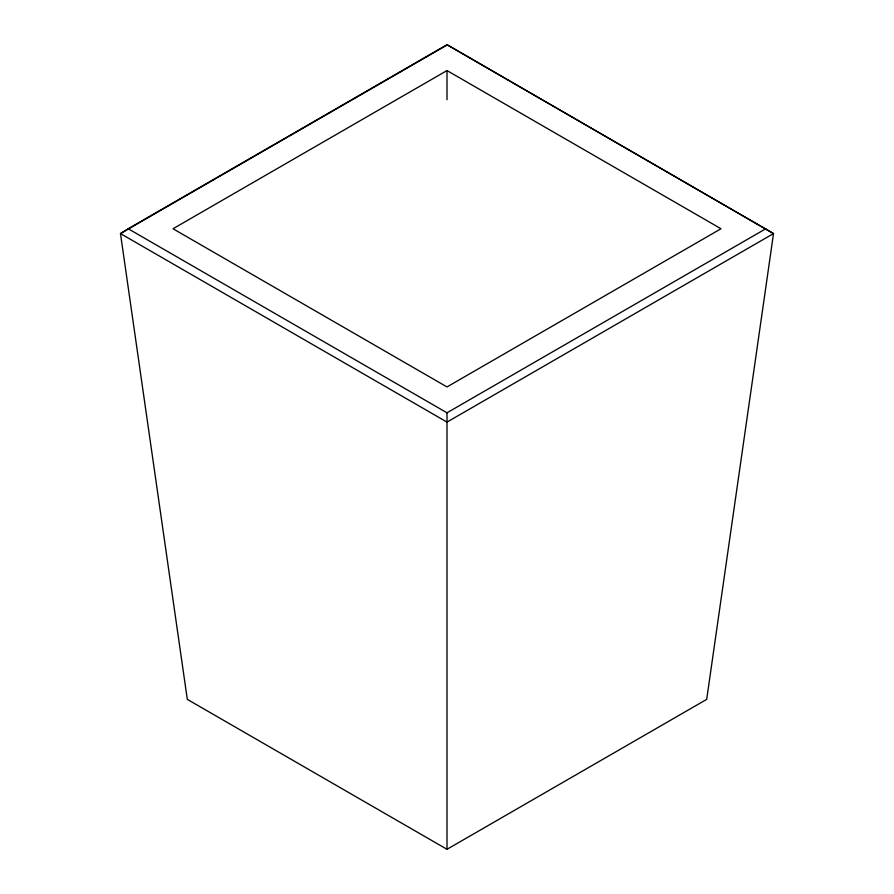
<?xml version="1.0" encoding="UTF-8"?>
<svg xmlns="http://www.w3.org/2000/svg" width="894" height="894" viewBox="0 0 894 894"><rect width="100%" height="100%" fill="white"/><g stroke="black" fill="none" stroke-linecap="round" stroke-linejoin="round"><path stroke-width="1.34" d="M128.211 228.752L120.478 233.58L187.304 699.365L447 849.3L706.696 699.365L773.522 233.58L447 44.7L128.211 228.752L447 412.804L765.789 228.752M447 45.069L120.478 233.58L447 422.102L773.522 233.58L447 44.7M447 70.57L173.011 228.752L447 386.934L720.989 228.752L447 70.57L447 99.703M447 412.804L447 849.3"/></g></svg>
